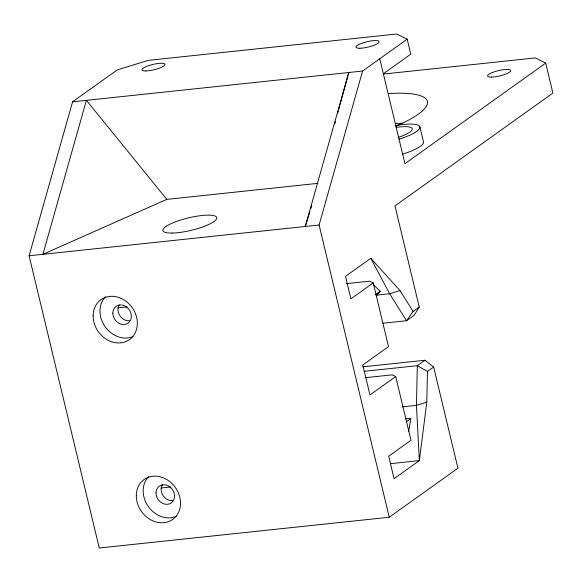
<?xml version="1.0" encoding="UTF-8"?>
<svg xmlns="http://www.w3.org/2000/svg" width="582" height="582" viewBox="0 0 582 582"><rect width="100%" height="100%" fill="white"/><g stroke="black" fill="none" stroke-linecap="round" stroke-linejoin="round"><path stroke-width="0.87" d="M365.161 377.718L392.239 374.844L395.709 376.561L411.001 440.254L388.681 456.201L394.079 478.68L419.367 460.609L426.788 402.169L427.472 371.425L433.641 367.016L424.94 360.258L362.659 366.864M408.666 431.611L410.797 418.64L405.341 418.771M334.81 123.966L335.523 121.347M337.655 113.497L338.36 110.878M338.833 109.14L339.546 106.521M340.019 104.775L348.771 72.51L305.288 226.471L309.857 211.783M433.641 367.016L457.925 468.175L389.256 517.238L99.26 547.997L29.1 255.767L72.583 101.799L117.193 69.927L148.214 60.368L396.779 34.003L407.196 39.169L410.797 54.155L383.349 73.761M389.256 517.238L319.103 225.008L362.586 71.04L407.196 39.169M310.933 208.327L311.734 205.737M383.436 74.045L535.287 57.938L545.705 63.096L552.9 93.069L394.967 205.919L419.251 307.07L414.144 315.298L406.534 320.733L383.072 323.221M419.251 307.07L413.082 311.479L406.534 320.733L389.656 293.764L370.792 258.299L345.512 276.37L350.902 298.842L373.222 282.903L388.514 346.588L362.761 364.987L369.956 394.96L395.709 376.561M376.35 295.809L380.213 291.262L373.673 284.962M545.705 63.096L404.934 163.68L379.748 58.775M375.412 294.696L380.213 291.262M424.94 360.258L417.33 365.692L364.077 371.338M406.68 421.586L410.797 418.64M166.816 199.379L42.908 254.305L86.391 100.337L166.816 199.379L317.816 183.366M413.082 311.479L399.994 290.578L389.656 293.764L376.118 295.198M426.788 402.169L416.45 405.356L402.009 406.883M72.583 101.799L362.586 71.04M29.1 255.767L319.103 225.008M117.928 307.893L126.956 306.932M346.283 283.667L369.752 281.179L373.222 282.903M160.988 488.014L170.926 486.959M390.457 463.679L419.367 460.609L416.45 405.356L417.33 365.692L427.472 371.425M370.792 258.299L399.994 290.578M395.229 125.603A31.675 7.29 -13.5 0 1 419.898 126.876L423.492 141.863A31.675 7.29 -13.5 0 1 402.526 154.172M172.767 500.615A10.294 8.708 54.5 0 1 163.033 495.486A10.294 8.708 54.5 0 1 162.429 484.661M133.031 336.571A24.546 20.77 54.5 0 1 104.971 326.466A24.546 20.77 54.5 0 1 105.444 296.805M129.59 320.784A10.294 8.708 54.5 0 1 119.856 315.648A10.294 8.708 54.5 0 1 119.252 304.83M176.208 516.401A24.546 20.77 54.5 0 1 148.148 506.304A24.546 20.77 54.5 0 1 148.614 476.636M395.607 123.537A91.061 20.952 -13.5 0 1 402.395 123.224M388.412 93.564A91.061 20.952 -13.5 0 1 395.884 126.199M396.204 127.371A23.753 5.464 -13.5 0 1 412.223 128.84A23.753 5.464 -13.5 0 1 398.088 137.461M419.898 126.876A31.675 7.29 -13.5 0 1 398.932 139.193M156.005 492.954A10.294 8.708 54.5 0 0 169.864 503.721A10.294 8.708 54.5 0 0 169.973 486.996A10.294 8.708 54.5 0 0 156.005 492.954M112.828 313.123A10.294 8.708 54.5 0 0 126.687 323.883A10.294 8.708 54.5 0 0 126.796 307.158A10.294 8.708 54.5 0 0 112.828 313.123M93.12 315.808A24.546 20.77 54.5 0 0 126.163 341.474A24.546 20.77 54.5 0 0 126.432 301.6A24.546 20.77 54.5 0 0 93.12 315.808M136.29 495.638A24.546 20.77 54.5 0 0 169.34 521.312A24.546 20.77 54.5 0 0 169.602 481.43A24.546 20.77 54.5 0 0 136.29 495.638M171.981 233.055A27.718 6.373 -13.5 0 0 216.293 219.399A27.718 6.373 -13.5 0 0 181.249 219.836A27.718 6.373 -13.5 0 0 171.981 233.055M491.492 77.1A11.88 2.735 -13.5 0 0 510.479 71.244A11.88 2.735 -13.5 0 0 495.464 71.433A11.88 2.735 -13.5 0 0 491.492 77.1M359.872 48.248A11.88 2.735 -13.5 0 0 378.86 42.391A11.88 2.735 -13.5 0 0 363.845 42.581A11.88 2.735 -13.5 0 0 359.872 48.248M145.82 70.946A11.88 2.735 -13.5 0 0 164.815 65.097A11.88 2.735 -13.5 0 0 149.792 65.286A11.88 2.735 -13.5 0 0 145.82 70.946"/></g></svg>
